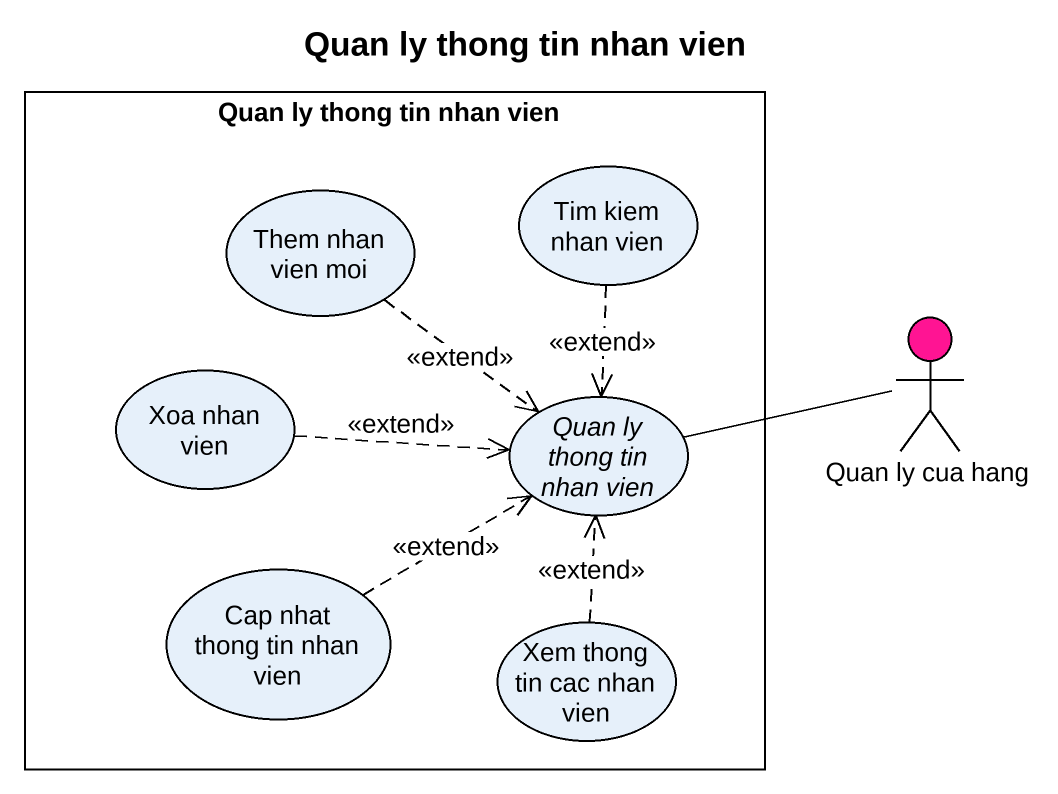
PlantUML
@startuml
title Quan ly thong tin nhan vien
rectangle "Quan ly thong tin nhan vien" as Quan_ly_thong_tin_nhan_vien {
  usecase "Them nhan vien moi" as Them_nhan_vien_moi
  usecase "Tim kiem nhan vien" as Tim_kiem_nhan_vien
  usecase "Xoa nhan vien" as Xoa_nhan_vien
  usecase "Quan ly thong tin nhan vien" as Quan_ly_thong_tin_nhan_vien_2
  usecase "Cap nhat thong tin nhan vien" as Cap_nhat_thong_tin_nhan_vien
  usecase "Xem thong tin cac nhan vien" as Xem_thong_tin_cac_nhan_vien
}
actor "Quan ly cua hang" as Quan_ly_cua_hang #FF1493
Them_nhan_vien_moi ..> Quan_ly_thong_tin_nhan_vien_2 : <<extend>>
Tim_kiem_nhan_vien ..> Quan_ly_thong_tin_nhan_vien_2 : <<extend>>
Quan_ly_cua_hang -left- Quan_ly_thong_tin_nhan_vien_2
Xoa_nhan_vien .right.> Quan_ly_thong_tin_nhan_vien_2 : <<extend>>
Cap_nhat_thong_tin_nhan_vien .right.> Quan_ly_thong_tin_nhan_vien_2 : <<extend>>
Xem_thong_tin_cac_nhan_vien .up.> Quan_ly_thong_tin_nhan_vien_2 : <<extend>>
@enduml
